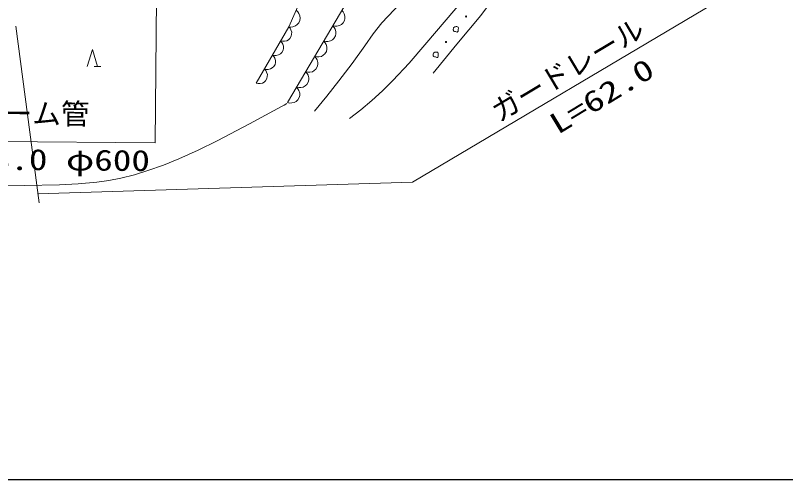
# Model space of a CAD drawing. Units: millimetres, scale not verified. Extents: x 40000 to 680000, y 20000 to 380000.
# Drawn here: x 183023 to 250281, y 205000 to 245509 of the extents above; entities that cross this region are included whole.
import ezdxf
from ezdxf.enums import TextEntityAlignment as Align

# ---------------------------------------------------------------- set-up
doc = ezdxf.new("R2010")
doc.units = ezdxf.units.MM
doc.header["$LTSCALE"] = 1000
for name, color, linetype, lineweight in [('M-TTL-BAND', 7, 'Continuous', 25), ('S-BGD', 1, 'Continuous', 13), ('S-BGD-HTXT', 6, 'Continuous', 13)]:
    doc.layers.add(name, color=color, linetype=linetype, lineweight=lineweight)
doc.styles.add('ＭＳ ゴシック', font='')
doc.styles.get('ＭＳ ゴシック').set_extended_font_data('MS Gothic')

# ---------------------------------------------------------------- blocks, each defined once
blk = doc.blocks.new('BUHIN43')
at = {"layer": 'S-BGD'}
blk.add_lwpolyline([(-735, -283), (-615, -430), (-472, -540), (-266, -647), (-71, -673), (123, -661), (351, -574), (503, -452), (631, -302), (712, -85), (741, 91), (735, 283)], dxfattribs=at)
blk = doc.blocks.new('BUHIN44')
at = {"layer": 'S-BGD'}
blk.add_lwpolyline([(-685, -184), (-592, -328), (-473, -440), (-299, -555), (-126, -596), (49, -604), (261, -547), (408, -452), (537, -330), (630, -143), (673, 12), (685, 184)], dxfattribs=at)
blk = doc.blocks.new('BUHIN46')
at = {"layer": 'S-BGD'}
blk.add_lwpolyline([(-754, -195), (-652, -354), (-524, -477), (-334, -605), (-145, -653), (47, -663), (281, -603), (443, -500), (586, -367), (690, -163), (738, 6), (754, 195)], dxfattribs=at)
blk = doc.blocks.new('BUHIN161')
at = {"layer": 'S-BGD'}
blk.add_line((-430, -627), (-10, -1055), dxfattribs=at)
blk.add_lwpolyline([(-853, -196), (535, 525), (-212, -849)], dxfattribs=at)

msp = doc.modelspace()

# ---------------------------------------------------------------- linework, layer by layer
at = {"layer": 'M-TTL-BAND'}
msp.add_line((40000, 205000), (579000, 205000), dxfattribs=at)
at = {"layer": 'S-BGD'}
for p, q in [((210735, 253149), (206893, 244513)), ((212316, 247296), (206787, 237903)), ((206893, 244513), (204060, 239592))]:
    msp.add_line(p, q, dxfattribs=at)
for points in [[(230190, 260542), (230153, 259724), (230057, 258915), (229910, 258284), (229700, 257657), (229394, 256948), (229030, 256258), (228411, 255268), (227735, 254301), (225944, 251791), (224110, 249325), (221474, 246114), (218786, 242934), (217409, 241355), (215988, 239819), (215090, 238923), (214150, 238072), (213188, 237277), (212199, 236499)], [(220038, 251824), (219588, 250698), (219083, 249597), (218726, 248955), (218319, 248345), (217797, 247705), (217219, 247093), (216101, 245998), (215033, 244868), (214263, 243889), (213539, 242869), (212429, 241313), (211272, 239795), (210222, 238474), (209154, 237156)], [(224608, 246767), (223661, 245503), (221578, 242996), (219507, 240469)], [(180745, 230642), (183810, 230655), (186869, 230728), (188499, 230807), (190122, 230945), (191169, 231092), (192217, 231300), (193410, 231601), (194597, 231963), (195955, 232446), (197290, 232985), (198975, 233742), (200635, 234554), (203467, 236035), (206271, 237569), (206490, 237690), (206717, 237815)]]:
    msp.add_lwpolyline(points, dxfattribs=at)
for points in [[(221273, 244210), (221264, 244245), (221254, 244303), (221267, 244380), (221291, 244432), (221320, 244469), (221389, 244508), (221456, 244526), (221517, 244530), (221581, 244535), (221631, 244516), (221676, 244480), (221704, 244406), (221692, 244288), (221687, 244188), (221683, 244131), (221661, 244099), (221632, 244069), (221587, 244055), (221511, 244085), (221455, 244103), (221409, 244112), (221364, 244114), (221323, 244132), (221299, 244146), (221281, 244176)], [(219519, 241991), (219511, 242026), (219500, 242084), (219514, 242161), (219537, 242212), (219566, 242250), (219636, 242289), (219702, 242307), (219763, 242311), (219827, 242316), (219878, 242297), (219923, 242261), (219950, 242187), (219938, 242069), (219934, 241969), (219929, 241912), (219908, 241879), (219878, 241850), (219834, 241836), (219757, 241866), (219701, 241884), (219655, 241893), (219611, 241894), (219569, 241913), (219545, 241927), (219528, 241957)]]:
    msp.add_lwpolyline(points, close=True, dxfattribs=at)
for centre in [(222380, 245410), (220627, 243190)]:
    msp.add_circle(centre, 49.8, dxfattribs=at)
at = {"layer": 'S-BGD-HTXT'}
for p, q in [((195440, 256310), (195238, 234375)), ((217712, 230970), (248697, 249344)), ((183069, 244570), (185107, 229154)), ((176028, 234552), (195238, 234375)), ((184944, 229944), (217712, 230970))]:
    msp.add_line(p, q, dxfattribs=at)

# ---------------------------------------------------------------- block references
at = {"rotation": 45}
for name, p in [('BUHIN43', (207213, 245233)), ('BUHIN46', (211131, 245283)), ('BUHIN44', (206539, 243898)), ('BUHIN46', (210341, 243942)), ('BUHIN44', (205831, 242668)), ('BUHIN46', (209552, 242600)), ('BUHIN161', (189752, 241795)), ('BUHIN44', (205122, 241437)), ('BUHIN46', (208762, 241258)), ('BUHIN44', (204414, 240207)), ('BUHIN46', (207972, 239916)), ('BUHIN46', (207182, 238574))]:
    msp.add_blockref(name, p, dxfattribs=at)

# ---------------------------------------------------------------- texts
at = {"layer": 'S-BGD-HTXT', "style": 'ＭＳ ゴシック'}
for s, rotation, p in [('ガードレール', 30.8, (225555, 235684)), ('ヒューム管', 359.5, (176983, 235547))]:
    msp.add_text(s, height=1833, rotation=rotation, dxfattribs=at).set_placement(p, align=Align.BOTTOM_LEFT)
for s, rotation, width, p in [('L=62.0', 31.3, 1.35, (230667, 234593)), ('L=18.0 φ600', 359.5, 1.3, (176086, 231536))]:
    msp.add_text(s, height=1833, rotation=rotation, dxfattribs=dict(at, width=width)).set_placement(p, align=Align.BOTTOM_LEFT)

doc.saveas('drawing.dxf')
